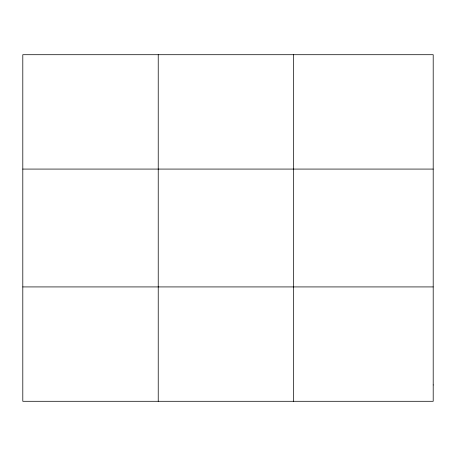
<?xml version="1.0" encoding="UTF-8"?>
<svg xmlns="http://www.w3.org/2000/svg" width="456" height="456" viewBox="0 0 456 456"><rect width="100%" height="100%" fill="white"/><g stroke="black" fill="none" stroke-linecap="round" stroke-linejoin="round"><path stroke-width="0.68" d="M158.232 401.291L158.232 54.709M293.664 401.291L293.664 54.709M22.8 169.079L433.2 169.079M22.8 286.921L433.2 286.921M433.2 384.95L433.2 401.291L22.8 401.291L22.8 54.709L433.2 54.709L433.2 384.95"/></g></svg>
